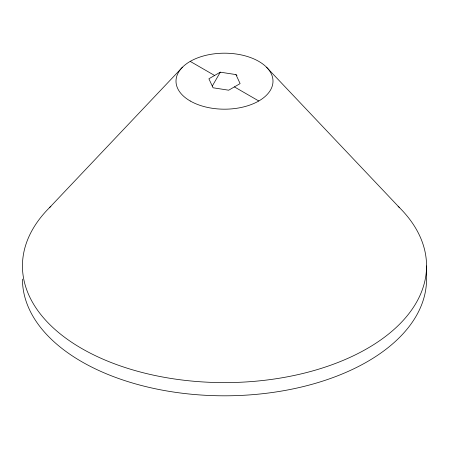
<?xml version="1.0" encoding="UTF-8"?>
<svg xmlns="http://www.w3.org/2000/svg" width="449" height="449" viewBox="0 0 449 449"><rect width="100%" height="100%" fill="white"/><g stroke="black" fill="none" stroke-linecap="round" stroke-linejoin="round"><path stroke-width="0.67" d="M212.298 86.028L220.319 72.171L235.927 74.59L236.999 75.488M49.519 207.634L182.507 67.187M220.319 72.171L208.886 78.771L213.073 87.785L228.681 90.204L240.114 83.604L235.927 74.59M190.213 61.39L214.6 75.471M234.4 86.904L258.787 100.986M266.493 67.187L399.481 207.634M426.55 265.96L426.55 279.155A202.05 116.65 0 0 1 224.5 395.81A202.05 116.65 0 0 1 22.45 279.155M398.111 206.282A202.05 116.65 0 0 1 355.064 354.985A202.05 116.65 0 0 1 93.936 354.985A202.05 116.65 0 0 1 50.889 206.282M190.213 100.986A48.492 27.995 0 0 0 271.342 88.436A48.492 27.995 0 0 0 211.95 54.144A48.492 27.995 0 0 0 190.213 100.986"/></g></svg>
